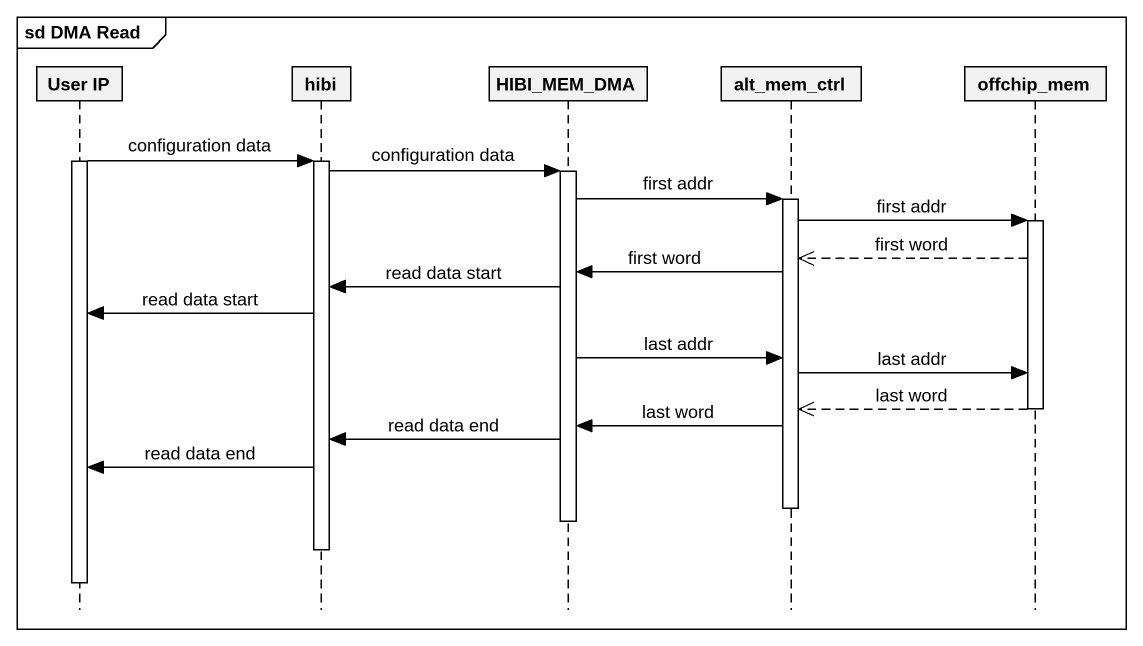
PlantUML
@startuml
mainframe sd DMA Read
hide footbox
participant "User IP" as User_IP
participant hibi
participant HIBI_MEM_DMA
participant alt_mem_ctrl
participant offchip_mem

activate User_IP
User_IP -> hibi : configuration data
activate hibi
hibi -> HIBI_MEM_DMA : configuration data
activate HIBI_MEM_DMA
HIBI_MEM_DMA -> alt_mem_ctrl : first addr
activate alt_mem_ctrl
alt_mem_ctrl -> offchip_mem : first addr
activate offchip_mem
offchip_mem -->> alt_mem_ctrl : first word
alt_mem_ctrl -> HIBI_MEM_DMA : first word
HIBI_MEM_DMA -> hibi : read data start
hibi -> User_IP : read data start
HIBI_MEM_DMA -> alt_mem_ctrl : last addr
alt_mem_ctrl -> offchip_mem : last addr
offchip_mem -->> alt_mem_ctrl : last word
deactivate offchip_mem
alt_mem_ctrl -> HIBI_MEM_DMA : last word
HIBI_MEM_DMA -> hibi : read data end
hibi -> User_IP : read data end
deactivate alt_mem_ctrl
deactivate HIBI_MEM_DMA
deactivate hibi
deactivate User_IP
@enduml
